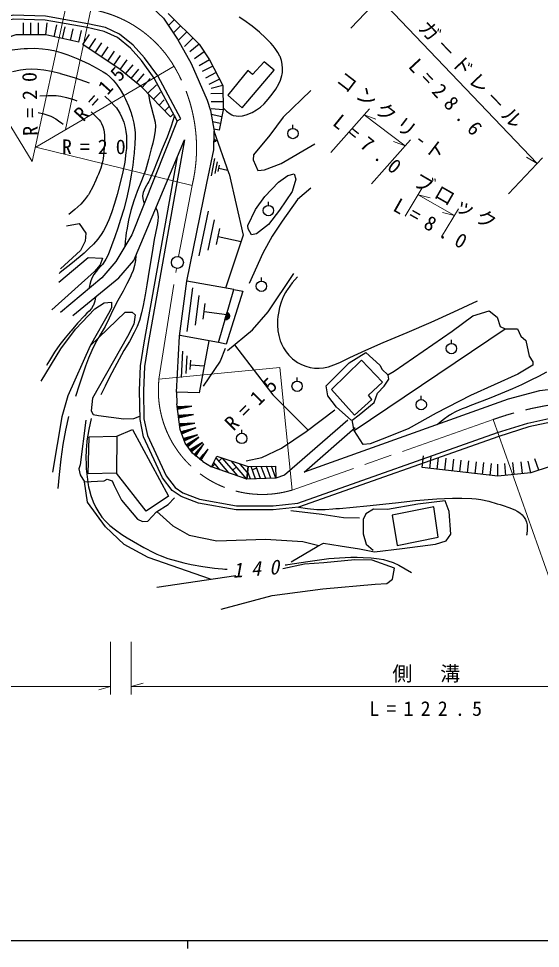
# Model space of a CAD drawing. Units: millimetres, scale not verified. Extents: x 40000 to 680000, y 20000 to 380000.
# Drawn here: x 246850 to 312147, y 204000 to 320264 of the extents above; entities that cross this region are included whole.
import ezdxf

# ---------------------------------------------------------------- set-up
doc = ezdxf.new("R2010")
doc.units = ezdxf.units.MM
doc.header["$LTSCALE"] = 1000
doc.linetypes.add('CHAIN', pattern=[18.5, 12, -1.5, 3.5, -1.5])
for name, color, linetype, lineweight in [('M-BGD', 7, 'Continuous', 25), ('M-BMK', 2, 'CHAIN', 13), ('M-BMK-OTRS', 5, 'Continuous', 25), ('M-BMK-SRVR', 3, 'Continuous', 25), ('M-STR-HTXT', 7, 'Continuous', 13), ('M-STR-STR3', 7, 'Continuous', 25), ('M-TTL-BAND', 7, 'Continuous', 25)]:
    doc.layers.add(name, color=color, linetype=linetype, lineweight=lineweight)
doc.styles.add('ＭＳ ゴシック', font='')
doc.styles.get('ＭＳ ゴシック').set_extended_font_data('MS Gothic')

msp = doc.modelspace()

# ---------------------------------------------------------------- linework, layer by layer
at = {"layer": 'M-BGD'}
for p, q in [((247444, 318234), (247444, 319734)), ((248388, 318234), (248388, 319734)), ((249333, 318234), (249332, 319734)), ((250277, 318234), (250442, 319725)), ((266345, 320137), (265606, 319399)), ((251306, 318003), (251636, 319466)), ((252336, 317771), (252666, 319234)), ((253366, 317538), (253695, 319002)), ((254396, 317307), (254725, 318770)), ((267116, 319366), (266220, 318470)), ((267887, 318595), (266824, 317532)), ((254889, 317045), (255728, 318288)), ((255666, 316520), (256505, 317764)), ((268658, 317824), (267597, 316763)), ((256444, 315996), (257283, 317239)), ((257221, 315471), (258060, 316715)), ((269429, 317053), (268275, 316094)), ((257998, 314947), (258837, 316190)), ((258776, 314422), (259615, 315666)), ((259553, 313898), (260448, 315102)), ((270091, 316089), (268854, 315240)), ((270753, 315125), (269463, 314359)), ((260242, 313336), (261190, 314498)), ((260930, 312774), (261879, 313936)), ((271162, 314319), (269826, 313639)), ((261618, 312212), (262567, 313374)), ((262307, 311650), (263321, 312755)), ((271572, 313514), (270236, 312833)), ((263015, 310919), (264092, 311963)), ((271983, 312708), (270646, 312028)), ((272393, 311903), (270937, 311539)), ((263723, 310189), (264616, 311054)), ((272412, 310886), (270912, 310858)), ((264431, 309458), (265079, 310086)), ((272431, 309869), (270931, 309841)), ((265139, 308728), (265648, 309221)), ((265847, 307997), (266134, 308275)), ((272450, 308853), (270956, 308980)), ((272287, 307999), (270964, 308252)), ((266706, 307480), (267147, 307717)), ((272124, 307145), (271115, 307338)), ((281178, 306536), (281178, 306978)), ((271961, 306292), (271266, 306425)), ((273188, 300847), (271307, 306175)), ((271366, 304811), (271372, 305211)), ((271435, 305146), (271431, 304874)), ((271496, 304937), (271498, 305081)), ((271497, 305009), (271705, 305006)), ((270979, 300612), (271423, 302767)), ((271696, 302351), (271395, 300886)), ((271811, 301160), (271970, 301936)), ((271891, 301548), (273011, 301317)), ((278106, 296900), (278106, 297342)), ((269452, 290581), (270601, 296164)), ((271311, 295087), (270530, 291291)), ((271607, 292000), (272020, 294010)), ((271813, 293005), (274717, 292408)), ((273772, 286377), (267894, 287421)), ((277228, 287441), (277228, 287884)), ((267953, 281154), (268665, 286608)), ((269424, 285621), (268940, 281913)), ((269926, 282671), (270182, 284635)), ((270054, 283653), (272890, 283283)), ((288846, 268755), (307749, 281475)), ((271859, 279746), (267008, 280631)), ((270650, 279955), (269442, 273457)), ((301006, 279645), (301006, 280087)), ((267222, 275374), (267411, 278669)), ((267907, 278111), (267779, 275871)), ((268336, 276368), (268404, 277554)), ((268370, 276961), (270084, 276863)), ((281702, 274937), (281702, 275378)), ((269442, 273457), (266597, 273550)), ((297240, 272635), (297240, 273077)), ((267103, 271719), (266747, 271670)), ((266751, 271634), (267500, 271738)), ((267933, 271762), (266756, 271598)), ((266761, 271563), (268330, 271780)), ((267943, 271690), (266766, 271527)), ((266771, 271491), (267520, 271595)), ((267133, 271505), (266776, 271456)), ((267240, 270663), (266864, 270611)), ((266869, 270573), (267660, 270683)), ((268116, 270708), (266874, 270535)), ((266880, 270498), (268536, 270727)), ((268127, 270632), (266885, 270460)), ((266890, 270422), (267681, 270532)), ((267272, 270437), (266895, 270385)), ((288050, 270040), (280132, 263180)), ((267406, 269604), (267030, 269552)), ((267035, 269515), (267825, 269624)), ((268282, 269649), (267040, 269477)), ((267045, 269439), (268702, 269669)), ((268293, 269574), (267051, 269402)), ((267056, 269364), (267846, 269474)), ((267437, 269379), (267061, 269326)), ((267582, 268714), (267223, 268588)), ((267236, 268552), (267989, 268816)), ((268432, 268932), (267248, 268516)), ((267261, 268480), (268839, 269034)), ((268457, 268860), (267273, 268445)), ((267286, 268409), (268039, 268673)), ((274768, 268416), (274768, 268858)), ((282604, 263550), (288978, 269124)), ((259132, 268033), (259103, 263429)), ((267657, 268499), (267299, 268373)), ((267872, 267838), (267532, 267719)), ((267544, 267685), (268257, 267935)), ((268677, 268044), (267556, 267651)), ((267568, 267617), (269062, 268141)), ((268700, 267976), (267579, 267583)), ((267591, 267549), (268305, 267799)), ((267943, 267634), (267603, 267515)), ((268902, 267601), (267934, 266913)), ((267954, 266884), (269246, 267801)), ((268944, 267542), (267975, 266854)), ((268185, 267180), (267892, 266972)), ((267913, 266942), (268529, 267380)), ((267996, 266825), (268612, 267263)), ((268311, 267004), (268017, 266796)), ((268638, 266547), (268345, 266339)), ((268366, 266309), (268982, 266747)), ((269355, 266968), (268387, 266280)), ((268407, 266251), (269699, 267168)), ((269397, 266909), (268428, 266221)), ((268449, 266192), (269065, 266630)), ((268763, 266371), (268470, 266163)), ((268892, 265728), (269350, 266329)), ((269641, 266650), (268920, 265706)), ((268949, 265684), (269910, 266943)), ((269698, 266606), (268977, 265662)), ((269609, 265175), (270463, 266294)), ((269081, 266036), (268863, 265750)), ((269006, 265641), (269465, 266241)), ((269253, 265905), (269035, 265619)), ((269726, 265487), (269532, 265233)), ((269558, 265214), (269966, 265748)), ((270224, 266033), (269583, 265194)), ((270275, 265995), (269634, 265155)), ((269659, 265136), (270067, 265670)), ((269879, 265371), (269685, 265116)), ((297350, 264113), (297520, 265603)), ((298296, 264005), (298466, 265495)), ((299242, 263897), (299412, 265387)), ((300188, 263789), (300358, 265279)), ((301134, 263681), (301304, 265171)), ((311935, 263802), (311467, 265227)), ((302080, 263573), (302250, 265063)), ((303025, 263465), (303195, 264955)), ((303971, 263357), (304141, 264848)), ((304917, 263249), (305087, 264740)), ((305863, 263141), (306033, 264632)), ((306809, 263034), (306814, 264533)), ((307840, 263143), (307681, 264635)), ((308871, 263253), (308712, 264745)), ((309902, 263363), (309743, 264855)), ((310934, 263473), (310618, 264940)), ((264139, 249175), (274037, 250631))]:
    msp.add_line(p, q, dxfattribs=at)
for points in [[(265574, 320908), (269429, 317053), (270753, 315125), (272393, 311903), (272450, 308853), (271961, 306292)], [(266706, 307480), (263832, 312835), (262225, 315038), (260862, 316585), (259219, 317886), (257578, 318657), (255435, 319131), (250161, 320068), (246221, 320199), (244051, 319636), (241387, 318583), (239268, 317561)], [(272445, 309095), (272867, 308699), (273337, 308345), (273521, 308245), (273713, 308166), (274056, 308088), (274416, 308071), (274860, 308119), (275339, 308237), (275447, 308272), (275553, 308310), (276063, 308528), (276603, 308837), (277101, 309201), (277564, 309614), (278100, 310188), (278601, 310811), (279022, 311419), (279413, 312098), (279627, 312583), (279797, 313140), (279832, 313311), (279866, 313542), (279885, 314025), (279839, 314549), (279737, 315023), (279565, 315518), (279550, 315555), (279299, 316042), (278975, 316528), (278709, 316867), (278428, 317193), (277767, 317872), (276985, 318583), (276075, 319317), (275035, 320070), (274453, 320462)], [(254396, 317307), (250277, 318234), (246500, 318234), (241177, 316400), (233746, 310282)], [(246057, 316341), (247073, 316479), (247528, 316518), (247984, 316544), (248886, 316548), (249851, 316486), (250553, 316396), (251250, 316268), (252132, 316031), (252996, 315737), (254271, 315213), (255620, 314589), (256550, 314124), (257443, 313609), (257838, 313338), (258259, 313001), (258686, 312577), (259116, 312061), (259577, 311390), (259988, 310681), (260114, 310439), (260237, 310195), (260611, 309354), (260926, 308496), (260995, 308278), (261071, 308015), (261262, 307189), (261390, 306354), (261425, 305959), (261445, 305514), (261411, 304553), (261314, 303550), (261293, 303367), (261272, 303185), (261126, 301956), (260956, 300684), (260693, 299252), (260346, 297722), (260003, 296421), (259621, 295131), (259262, 294075), (258873, 292975), (258488, 291843), (258048, 290738), (257763, 290180), (257426, 289654), (257332, 289529), (257184, 289346), (256711, 288836), (256256, 288286), (256042, 287899), (255880, 287481), (255745, 287004), (255623, 286476)], [(265847, 307997), (262307, 311650), (259553, 313898), (254889, 317045)], [(246081, 313661), (247074, 313856), (247740, 313940), (248475, 313979), (249214, 313956), (250026, 313866), (250980, 313689), (251996, 313436), (252068, 313415), (252212, 313375), (253916, 312839), (255662, 312225)], [(249529, 310612), (250511, 310657), (251535, 310639), (251839, 310610), (252140, 310568), (252850, 310410), (253590, 310181), (253862, 310088), (254132, 309993)], [(257646, 310557), (258304, 309947), (258944, 309266), (259083, 309093), (259215, 308915), (259508, 308451), (259785, 307894), (260007, 307308), (260189, 306633), (260279, 306152), (260344, 305598), (260371, 304814), (260337, 304033), (260317, 303787), (260289, 303501), (260125, 302321), (259902, 301109), (259569, 299711), (259184, 298267), (258851, 297147), (258471, 295990), (258135, 295104), (257720, 294189), (257468, 293724), (257190, 293276), (256750, 292680), (256220, 292074), (255648, 291501), (255051, 290953), (253596, 289724), (252047, 288497), (251985, 288449), (251923, 288400)], [(263119, 310812), (263243, 310031), (263419, 309227), (263709, 308291), (263948, 307318), (263983, 306801), (263956, 306280), (263827, 305493), (263635, 304703), (263547, 304375), (263442, 303983), (263114, 302639), (262726, 301274), (262230, 299988), (261691, 298657), (261271, 297479), (260912, 296280), (260616, 295065), (260384, 293836), (260332, 293499), (260271, 293049), (260197, 292405), (260130, 291735)], [(283412, 311292), (279962, 307929), (278295, 305686), (276225, 303214), (276196, 302610), (276771, 301287), (277605, 301345), (279704, 302150), (283930, 304622)], [(249288, 308540), (250029, 308357), (250776, 308107), (250869, 308067), (250962, 308025), (251502, 307723), (252016, 307367), (252212, 307220), (252434, 307049)], [(255912, 308591), (256453, 308117), (256933, 307612), (257091, 307401), (257244, 307146), (257395, 306787), (257508, 306356), (257582, 305748), (257596, 305121), (257591, 304858)], [(266351, 308142), (265922, 306816), (265435, 305450), (264820, 303958), (264182, 302415), (263738, 301232), (263230, 300055), (263148, 299896), (263033, 299684), (262695, 299103), (262426, 298516), (262377, 298326), (262350, 298103), (262378, 297744), (262470, 297380), (262515, 297237), (262569, 297073)], [(266706, 307480), (261034, 293212), (259014, 289910), (257259, 287839), (252080, 283523)], [(253636, 283119), (259390, 287861), (261256, 290009), (267614, 305090)], [(257584, 304596), (257537, 303655), (257432, 302742), (257401, 302571), (257357, 302358), (257123, 301579), (256831, 300817), (256681, 300462), (256507, 300063), (256129, 299229), (255679, 298392), (255588, 298246), (255493, 298104), (255102, 297592), (254621, 297068), (253902, 296399), (253147, 295758)], [(337832, 266901), (326578, 269043), (317977, 270129), (315599, 270144), (313678, 269856), (310704, 269200), (306950, 268024), (281894, 259190), (278717, 258845), (274086, 258834), (269343, 259692), (267188, 260527), (266082, 261258), (264870, 262825), (262492, 267984), (262044, 270154), (261978, 273740), (262115, 276828), (262555, 279700), (266731, 302994)], [(273188, 300847), (274951, 293173), (272729, 286562)], [(275543, 294388), (276493, 296382), (277667, 298021), (279381, 299829), (280555, 300630), (281319, 300872), (281543, 300202), (281095, 298636), (279493, 296307), (278133, 294537), (276624, 293345), (276009, 293233), (275562, 293960), (275533, 294369)], [(283399, 299056), (281730, 297648), (279817, 294925), (278595, 293041), (277417, 290936), (275703, 287160)], [(264031, 296591), (264170, 296220), (264274, 295830), (264306, 295432), (264278, 295027), (264218, 294651), (264136, 294243), (263827, 292661), (263547, 291034), (263213, 289037), (262903, 286954), (262688, 285702), (262443, 284401), (262247, 283467), (261983, 282515), (261685, 281746), (261326, 280999), (260716, 279908), (260032, 278756), (259134, 277149), (258236, 275411), (257693, 274318), (257158, 273222)], [(252838, 294352), (254419, 294628), (255270, 293432), (255201, 292420), (254580, 291270), (252096, 288970)], [(251880, 287325), (255577, 290403), (257361, 290293), (257049, 289483), (256331, 288655), (251014, 283834)], [(261530, 290658), (261476, 290021), (261368, 289371), (261189, 288784), (260950, 288213), (260901, 288106), (260839, 287972), (260399, 287084), (259919, 286176), (259278, 285017), (258641, 283797), (258171, 282801), (257666, 281774), (257063, 280727), (256434, 279639), (256003, 278767), (255594, 277795), (255228, 276803), (254887, 275801), (254441, 274439), (253985, 273022)], [(272999, 278742), (276129, 281332), (278061, 283613), (281300, 288380)], [(281732, 287989), (281087, 287210), (280493, 286399), (280389, 286238), (280266, 286034), (279973, 285471), (279705, 284815), (279498, 284134), (279353, 283435), (279295, 283010), (279260, 282583), (279250, 281923), (279306, 281208), (279412, 280620), (279594, 279987), (279657, 279817), (279749, 279594), (279999, 279102), (280333, 278589), (280682, 278162), (281119, 277735), (281406, 277505), (281761, 277265), (282258, 277001), (282779, 276794), (283317, 276648), (283863, 276564), (284137, 276546), (284463, 276546), (285015, 276602), (285630, 276736), (286308, 276959), (287047, 277269), (287632, 277546), (288287, 277869), (290286, 278808), (292487, 279769), (295486, 281022), (298472, 282292), (301313, 283587), (304257, 284987)], [(256479, 285462), (256371, 284933), (256205, 284434), (256195, 284414), (256177, 284375), (255959, 284021), (255687, 283697), (255407, 283413), (255096, 283110), (254233, 282184), (253425, 281229), (253392, 281189), (253325, 281109), (252671, 280330), (252014, 279499), (251354, 278546), (250710, 277508), (250522, 277193), (250335, 276877)], [(249660, 274929), (252132, 278982), (253972, 281426), (256387, 283985), (257566, 284732), (258486, 284819), (258486, 284157), (258256, 283669), (255812, 279327), (260182, 283554), (261073, 283554), (261447, 283237), (261275, 282059), (260498, 280506), (256110, 272807), (255930, 271235), (256200, 270766), (256844, 270651), (260018, 270237), (261283, 270260), (262037, 270560)], [(288481, 270052), (286618, 271692), (285556, 273089), (285351, 274356), (288201, 277207), (290307, 278511), (292040, 276928), (292338, 276369), (293064, 275735), (293847, 276164), (301110, 281196), (303673, 283105), (305722, 283711), (306747, 282919), (307097, 281778), (307749, 281475), (309262, 281475), (309682, 280567), (310334, 280031), (310756, 278059), (311217, 277363), (311217, 276934), (309316, 275816), (303419, 273139), (299083, 270938), (295613, 268958), (292339, 267660), (290825, 267078), (289987, 267008), (288846, 268755), (288579, 270061), (289473, 270732), (291336, 272252), (291775, 273419), (292591, 274304), (293173, 275166), (293078, 275680)], [(255812, 279327), (253005, 273101), (252241, 270481), (251077, 263566)], [(273879, 279470), (278663, 273219), (283073, 268803)], [(272718, 278997), (272074, 277410), (269935, 274305)], [(299224, 269503), (299969, 270117), (300781, 270705), (300891, 270775), (301002, 270842), (301666, 271193), (302406, 271513), (302877, 271695), (303351, 271873), (304548, 272326), (305784, 272811), (307208, 273393), (308678, 274028), (309806, 274531), (310971, 275075), (311945, 275557), (312948, 276077)], [(269917, 264893), (268593, 265905), (267691, 267174), (267084, 268904), (266642, 272087)], [(275348, 264982), (277304, 265388), (279765, 266561), (282847, 268631), (286412, 271345)], [(253081, 270510), (252723, 268799), (252391, 267014), (252128, 265189), (251912, 263247), (251828, 262382), (251747, 261517)], [(255270, 270066), (254551, 264460), (254407, 263971), (254551, 263224), (255097, 262332), (257570, 262476), (257915, 262677), (258576, 262447), (258806, 261872), (259726, 260061), (261742, 257692), (262353, 257369), (263036, 257405), (264114, 258590), (265587, 259525), (266378, 260351)], [(255922, 270244), (255640, 268888), (255410, 267466), (255403, 267409), (255396, 267352), (255311, 266354), (255283, 265284), (255295, 264616), (255327, 263948), (255412, 262951), (255558, 261960), (255607, 261713), (255672, 261418), (255897, 260613), (256184, 259827), (256503, 259139), (256879, 258486), (257045, 258237), (257267, 257936), (257714, 257424), (258278, 256887), (258965, 256334), (259778, 255770), (260452, 255344), (261220, 254881), (262516, 254132), (263824, 253450), (264157, 253295), (264562, 253120), (265531, 252773), (266596, 252459), (267521, 252228), (268454, 252024), (269906, 251751), (271363, 251542), (271825, 251493), (272363, 251449), (272652, 251431), (272953, 251417)], [(337614, 265718), (333209, 265818), (331043, 266643), (317940, 265772), (310934, 263473), (306809, 263034), (297350, 264113)], [(270873, 250166), (263058, 252867), (260074, 254504), (257709, 256724), (255477, 259804), (255097, 262332)], [(280951, 252321), (284230, 254274), (285020, 254691), (287107, 254333), (289507, 253946), (291402, 253607), (294866, 254015), (299029, 254539), (300339, 254946), (300922, 255791), (300747, 258615), (300223, 259954), (296818, 259533), (293024, 258888), (291273, 258907), (290285, 258348), (289950, 257621), (289987, 255833), (290360, 254547), (291236, 253783)], [(281894, 259190), (283006, 259015), (284166, 258898), (284213, 258896), (284259, 258894), (285224, 258893), (286191, 258953), (286567, 258986), (286997, 259026), (290438, 259356), (294008, 259730), (296518, 259992), (299175, 260205), (300157, 260258), (301142, 260295), (302325, 260302), (303575, 260248), (304128, 260195), (304678, 260122), (305673, 259904), (306717, 259609), (307105, 259492), (307496, 259375), (308214, 259142), (308948, 258838), (309257, 258668), (309552, 258469), (309858, 258206), (310132, 257888), (310216, 257761), (310288, 257629), (310405, 257316), (310472, 256946), (310481, 256360), (310429, 255753), (310425, 255713), (310420, 255672)], [(264151, 258614), (266139, 256830), (268189, 255686), (271654, 254978), (277764, 255178), (282413, 254893), (284420, 254374)], [(280900, 258761), (284781, 258293), (287512, 257898), (289525, 257826)], [(272200, 246398), (278597, 248123), (284921, 248950), (291462, 249525), (292925, 249623), (293641, 250181), (293882, 251560), (291092, 252565), (288929, 252573), (285047, 252223), (282637, 252039), (279932, 251450)], [(280218, 251946), (280370, 251970), (280528, 251995), (283056, 252395), (285690, 252751), (287021, 252855), (288442, 252901), (289199, 252901), (289958, 252886), (290948, 252839), (291989, 252723), (292529, 252621), (293057, 252481), (293723, 252240), (294427, 251913), (295230, 251472), (296022, 250999)]]:
    msp.add_lwpolyline(points, dxfattribs=at)
for points in [[(277571, 314875), (276123, 313286), (275552, 313765), (273029, 310689), (274816, 309087), (278830, 313802)], [(288872, 270667), (291062, 272636), (290639, 273170), (292369, 274790), (289773, 277534), (285998, 273888)], [(266746, 271415), (268509, 271805), (266706, 271701)], [(266863, 270342), (268724, 270754), (266821, 270643)], [(255684, 267974), (259132, 268033), (261117, 268867), (265606, 260552), (262815, 258653), (259103, 263429), (255564, 263343)], [(267029, 269283), (268890, 269695), (266987, 269585)], [(267275, 268324), (269018, 269097), (267175, 268611)], [(267581, 267469), (269232, 268201), (267486, 267741)], [(268008, 266746), (269393, 267905), (267842, 266980)], [(268462, 266112), (269846, 267272), (268295, 266347)], [(269041, 265568), (270020, 267086), (268812, 265743)], [(269691, 265072), (270560, 266421), (269487, 265227)], [(293598, 258158), (294224, 254387), (299361, 255437), (298790, 259230)]]:
    msp.add_lwpolyline(points, close=True, dxfattribs=at)
for centre in [(281178, 305890), (278106, 296254), (277228, 286796), (301006, 278999), (281702, 274291), (297240, 271989), (274768, 267770)]:
    msp.add_circle(centre, 646, dxfattribs=at)
at = {"layer": 'M-BMK'}
for p, q in [((266863, 290506), (268559, 299381)), ((264416, 275164), (266606, 289029)), ((306217, 270122), (281103, 261318))]:
    msp.add_line(p, q, dxfattribs=at)
for centre, radius, start, end in [((248322, 302572), 20000, 76.95053, 121.17505), ((253417, 306624), 15000, 30.77328, 80.42908), ((249117, 304072), 20000, 346.43439, 30.74979), ((277340, 273762), 13000, 173.80722, 286.82503), ((319656, 232447), 40000, 79.21848, 109.63199)]:
    msp.add_arc(centre, radius, start, end, dxfattribs=at)
at = {"layer": 'M-BMK-OTRS'}
for p, q in [((266999, 280559), (267895, 287428)), ((266596, 273544), (266999, 280559)), ((266596, 273544), (266642, 272087)), ((269917, 264893), (270989, 264210)), ((275417, 262694), (270989, 264210)), ((279033, 262801), (275417, 262694)), ((280132, 263180), (279033, 262801))]:
    msp.add_line(p, q, dxfattribs=at)
for points in [[(237091, 321188), (242788, 324191), (244685, 324836), (247963, 324928), (250112, 324717), (262179, 322160), (263618, 321613), (264999, 320318), (266726, 317703), (268459, 314656), (270465, 310053), (270880, 308764), (271307, 306175)], [(267147, 307717), (264256, 313102), (262615, 315352), (261207, 316949), (259485, 318314), (257741, 319134), (255532, 319622), (250213, 320567), (246165, 320701), (243896, 320112), (241186, 319041), (239006, 317989), (196275, 296514), (190831, 294103), (186734, 292696), (183730, 291918), (180452, 291435), (152409, 290919), (128862, 290405), (120032, 290390), (115154, 290766), (111641, 291357), (106619, 292802), (100840, 296010)], [(267895, 287428), (270415, 299676), (271274, 303850), (271307, 306175)], [(267614, 305090), (263048, 279618), (262613, 276779), (262478, 273734), (262543, 270210), (262970, 268142), (265300, 263086), (266427, 261629), (267418, 260974), (269479, 260175), (274130, 259334), (278690, 259345), (281782, 259681), (306793, 268498), (310575, 269684), (313587, 270348), (315564, 270644), (318010, 270629), (326656, 269537), (337926, 267392)], [(338695, 271293), (327443, 273286), (323271, 274011), (317402, 274356), (312026, 273721), (308107, 272685), (282604, 263550)]]:
    msp.add_lwpolyline(points, dxfattribs=at)
at = {"layer": 'M-BMK-SRVR'}
msp.add_circle((266723, 289770), 750, dxfattribs=at)
at = {"layer": 'M-STR-HTXT'}
for p, q in [((288410, 319067), (292687, 323552)), ((292003, 322835), (311727, 302124)), ((255911, 321415), (252735, 306376)), ((285904, 303505), (290753, 309000)), ((290091, 308250), (291538, 307673)), ((290091, 308250), (295213, 304337)), ((295874, 305086), (291026, 299592)), ((295213, 304337), (293766, 304914)), ((312412, 302842), (308134, 298357)), ((311727, 302124), (310389, 302921)), ((295240, 295574), (297365, 299102)), ((296849, 298245), (298359, 297862)), ((296849, 298245), (301390, 295638)), ((301906, 296494), (299781, 292967)), ((301390, 295638), (299880, 296020)), ((315978, 242607), (306217, 270122)), ((258371, 235740), (258371, 242320)), ((260926, 242320), (260926, 235740)), ((97795, 236740), (258371, 236740)), ((258371, 236740), (256871, 236320)), ((260926, 236740), (262426, 237160)), ((260926, 236740), (334798, 236740))]:
    msp.add_line(p, q, dxfattribs=at)
for points in [[(252838, 322056), (248557, 302376), (237969, 319684)], [(268559, 299381), (249004, 304198), (266305, 314298)], [(281103, 261318), (279531, 276649), (264416, 275164)]]:
    msp.add_lwpolyline(points, dxfattribs=at)
at = {"layer": 'M-STR-STR3'}
for p, q in [((257591, 304858), (257584, 304596)), ((272746, 282603), (273001, 283487)), ((273053, 283451), (272809, 282605)), ((272872, 282608), (273105, 283415)), ((273146, 283341), (272947, 282649)), ((273021, 282690), (273187, 283266)), ((273217, 283154), (273106, 282769)), ((273172, 263463), (271553, 265345)), ((272344, 265326), (271898, 264943)), ((274295, 263078), (272367, 265318)), ((271443, 264552), (271030, 264196)), ((272050, 263847), (271263, 264762)), ((275417, 262694), (273482, 264942)), ((274112, 264210), (273658, 263818)), ((275498, 263520), (274597, 264566)), ((276505, 262726), (275949, 264246)), ((276655, 264060), (276092, 263854)), ((277137, 262745), (276583, 264257)), ((277769, 262763), (277218, 264269)), ((278401, 262782), (277853, 264280)), ((279033, 262801), (278488, 264292)), ((275873, 262707), (275514, 263688))]:
    msp.add_line(p, q, dxfattribs=at)
for points in [[(271859, 279746), (273772, 286377), (274922, 286176), (272823, 279535), (271859, 279746), (273772, 286377), (274922, 286176), (272823, 279535)], [(272954, 283542), (273059, 283470), (273138, 283385), (273206, 283261), (273236, 283148), (273241, 283022), (273197, 282868), (273125, 282764), (273040, 282684), (272916, 282616), (272803, 282586), (272677, 282581)]]:
    msp.add_lwpolyline(points, close=True, dxfattribs=at)
for points in [[(270989, 264210), (271658, 265557), (275568, 264239), (275417, 262694)], [(275417, 262694), (275568, 264239), (278979, 264301), (279033, 262801)]]:
    msp.add_lwpolyline(points, dxfattribs=at)
at = {"layer": 'M-TTL-BAND'}
for p, q in [((40000, 205000), (579000, 205000)), ((268000, 205000), (268000, 204000))]:
    msp.add_line(p, q, dxfattribs=at)

# ---------------------------------------------------------------- texts
at = {"layer": 'M-BGD', "insert": (273679, 250305), "char_height": 1833, "attachment_point": 7, "rotation": 4.6, "style": 'ＭＳ ゴシック'}
msp.add_mtext('\\T1.84;\\Q15;140', dxfattribs=at)
at = {"layer": 'M-STR-HTXT', "char_height": 1833, "attachment_point": 7, "style": 'ＭＳ ゴシック'}
for s, insert, rotation in [('\\T1.2;ガ－ドレ－ル', (296680, 318939), 313.6), ('\\T1.72;L=28.6', (295490, 314196), 313.1), ('\\T1.8;R=15', (254992, 307264), 47.9), ('\\T1.8;R=20', (249285, 305621), 91.1), ('\\T1.24;コンクリ-ト', (286327, 312281), 322.6), ('\\T1.76;L=7.0', (286003, 307013), 320.9), ('\\T1.2;ブロック', (295954, 299336), 330.1), ('\\T1.76;L=8.0', (293545, 296295), 330.6), ('\\T1.8;R=15', (273756, 268586), 45)]:
    msp.add_mtext(s, dxfattribs=dict(at, insert=insert, rotation=rotation))
for s, insert in [('\\T1.8;R=20', (252271, 303285)), ('\\T1.2;側\u3000溝', (293612, 237240)), ('\\T1.72;L=122.5', (290725, 233044))]:
    msp.add_mtext(s, dxfattribs=dict(at, insert=insert))

doc.saveas('drawing.dxf')
